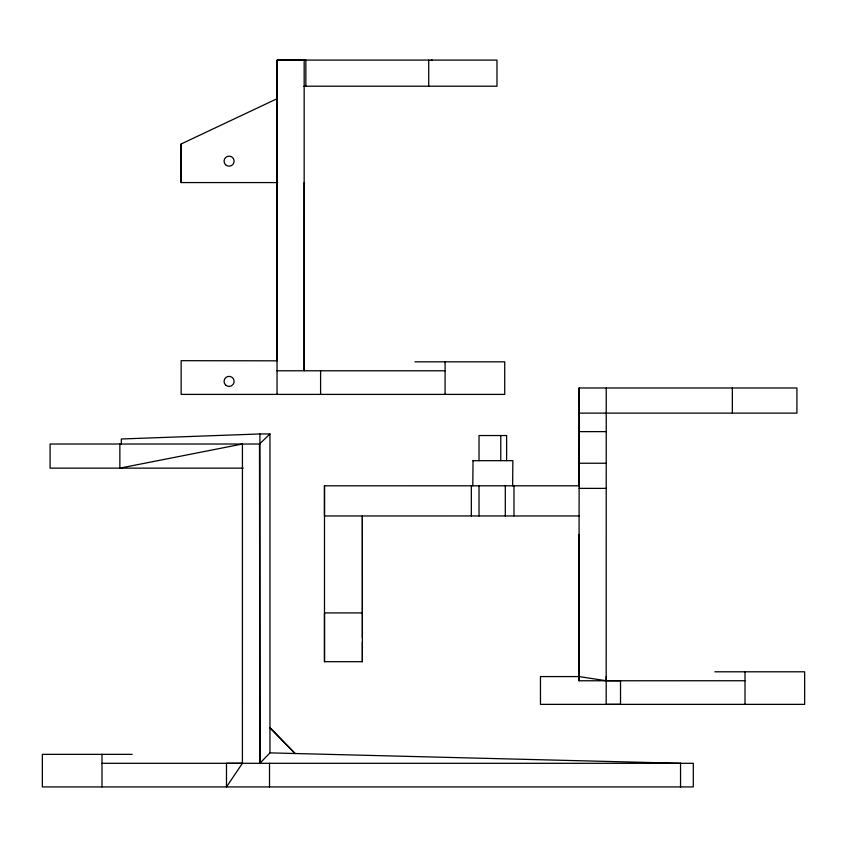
<?xml version="1.0" encoding="UTF-8"?>
<svg xmlns="http://www.w3.org/2000/svg" width="847" height="847" viewBox="0 0 847 847"><rect width="100%" height="100%" fill="white"/><g stroke="black" fill="none" stroke-linecap="round" stroke-linejoin="round"><path stroke-width="1.27" d="M277.721 182.571L181.142 182.571L181.152 143.969L277.107 98.686L277.107 60.095L305.852 60.084L305.852 86.214L304.168 86.225M242.411 763.295L226.477 763.306L226.477 786.927L242.411 763.295L242.433 444.008L119.861 468.137L119.861 444.019M259.881 763.306L259.913 433.96L269.96 433.96L269.949 752.877L259.881 763.306L259.5 444.019L269.96 433.96M277.107 98.686L277.043 394.395M304.168 182.571L304.158 370.774L304.168 60.084M320.6 394.395L320.6 370.774M362.389 612.91L362.368 661.698L324.486 661.698L324.496 612.921L362.389 612.91L362.357 515.961L362.357 638.003M579.094 387.99L579.253 413.124L796.921 413.124L796.921 387.99L579.094 387.99L579.083 485.797L324.486 485.807L324.475 515.961L579.083 515.95L579.052 680.776L745.011 680.744M445.088 394.395L445.088 361.828M471.334 515.95L471.334 485.797M513.981 515.95L513.981 485.797M606.24 387.99L606.187 680.755L620.523 680.744L620.523 704.365L606.166 704.397L606.219 676.573M745.011 704.365L745.011 671.798M579.083 515.95L579.253 413.124M579.052 680.776L579.094 534.446M579.179 431.642L606.208 431.621M606.219 680.744L579.083 676.573L540.471 676.573L540.471 704.365L804.65 704.365L804.65 671.798L714.826 671.798M259.913 433.96L121.333 438.99L121.333 444.019M472.795 485.797L473.028 460.673M304.168 86.225L496.988 86.214L496.988 60.084L277.107 60.095L277.043 360.822L181.152 360.684L181.152 394.395L504.727 394.395L504.727 361.828L414.903 361.828M277.043 370.774L445.088 370.774M259.913 444.019L50.089 444.019L50.089 468.137L243.227 468.137M472.912 460.673L512.859 460.673L512.626 485.797M579.157 463.245L606.208 463.245M579.083 488.37L606.24 488.38M132.174 754.359L42.35 754.359L42.35 786.927L693.301 786.927L693.301 763.306L101.989 763.306M431.324 60.073L432.086 60.084M269.949 752.877L680.766 763.306M732.348 387.99L732.348 413.124M680.543 763.306L680.543 786.927M506.622 460.673L506.622 435.538L479.031 435.538L479.031 460.673M505.299 485.797L505.31 515.95M500.768 435.538L500.768 460.673M479.031 485.797L479.031 515.95M428.72 60.084L428.72 86.214M362.357 641.899L362.357 661.708M324.486 485.807L324.496 661.708M269.515 763.306L269.515 786.927M181.142 143.979L181.142 182.571M101.989 754.359L101.989 786.927M295.148 753.523L269.949 727.753L295.084 753.523M225.535 164.72A5.029 5.029 0 0 0 233.941 162.465A5.029 5.029 0 0 0 227.79 156.314A5.029 5.029 0 0 0 225.535 164.72M225.535 384.94A5.029 5.029 0 0 0 233.952 382.685A5.029 5.029 0 0 0 227.79 376.534A5.029 5.029 0 0 0 225.535 384.94"/></g></svg>
